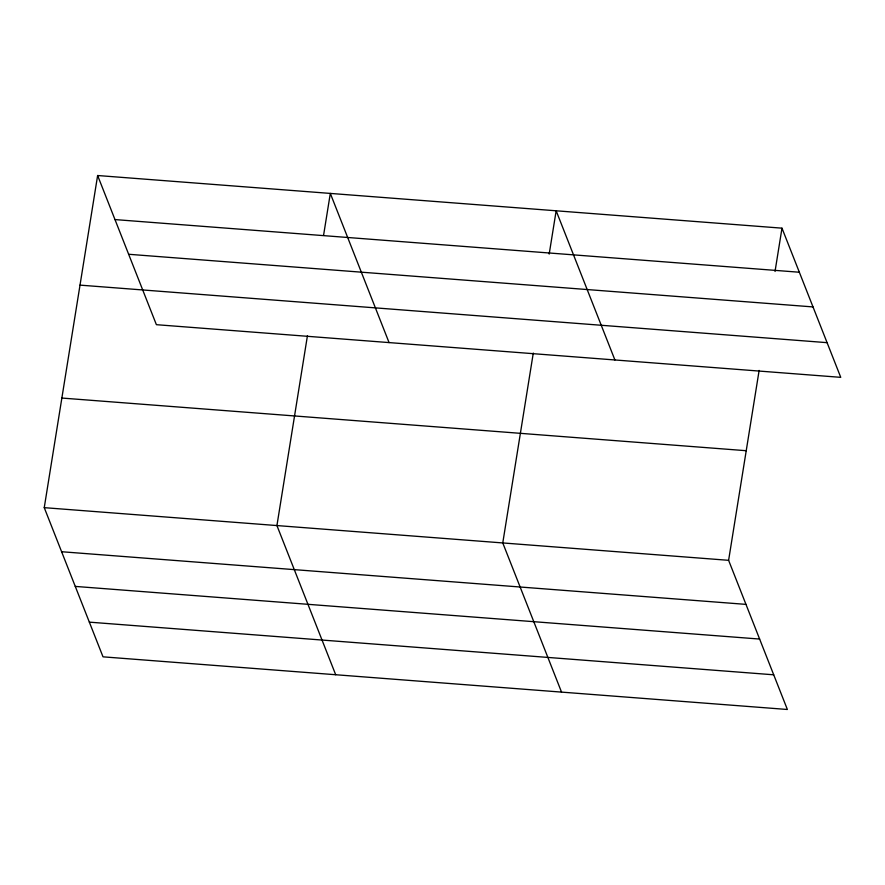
<?xml version="1.0" encoding="UTF-8"?>
<svg xmlns="http://www.w3.org/2000/svg" width="885" height="885" viewBox="0 0 885 885"><rect width="100%" height="100%" fill="white"/><g stroke="black" fill="none" stroke-linecap="round" stroke-linejoin="round"><path stroke-width="1.33" d="M759.131 370.428L728.609 560.316L787.373 709.482L103.014 656.836L44.25 507.658L97.627 175.518L781.986 228.164L840.75 377.342L156.391 324.684L97.627 175.518M307.449 335.68L276.928 525.557L335.692 674.735M323.567 235.366L330.315 193.417L389.068 342.595M533.29 353.06L502.769 542.936L561.533 692.103M549.187 254.095L556.156 210.796L614.909 359.963M775.028 271.474L781.986 228.164M114.984 219.58L799.343 272.237M128.646 254.272L813.005 306.918M80.015 285.125L827.088 342.661M61.861 398.051L746.221 450.708M44.25 507.658L728.609 560.316M61.607 551.731L745.966 604.378M75.269 586.412L759.629 639.058M89.352 622.144L773.711 674.801"/></g></svg>
